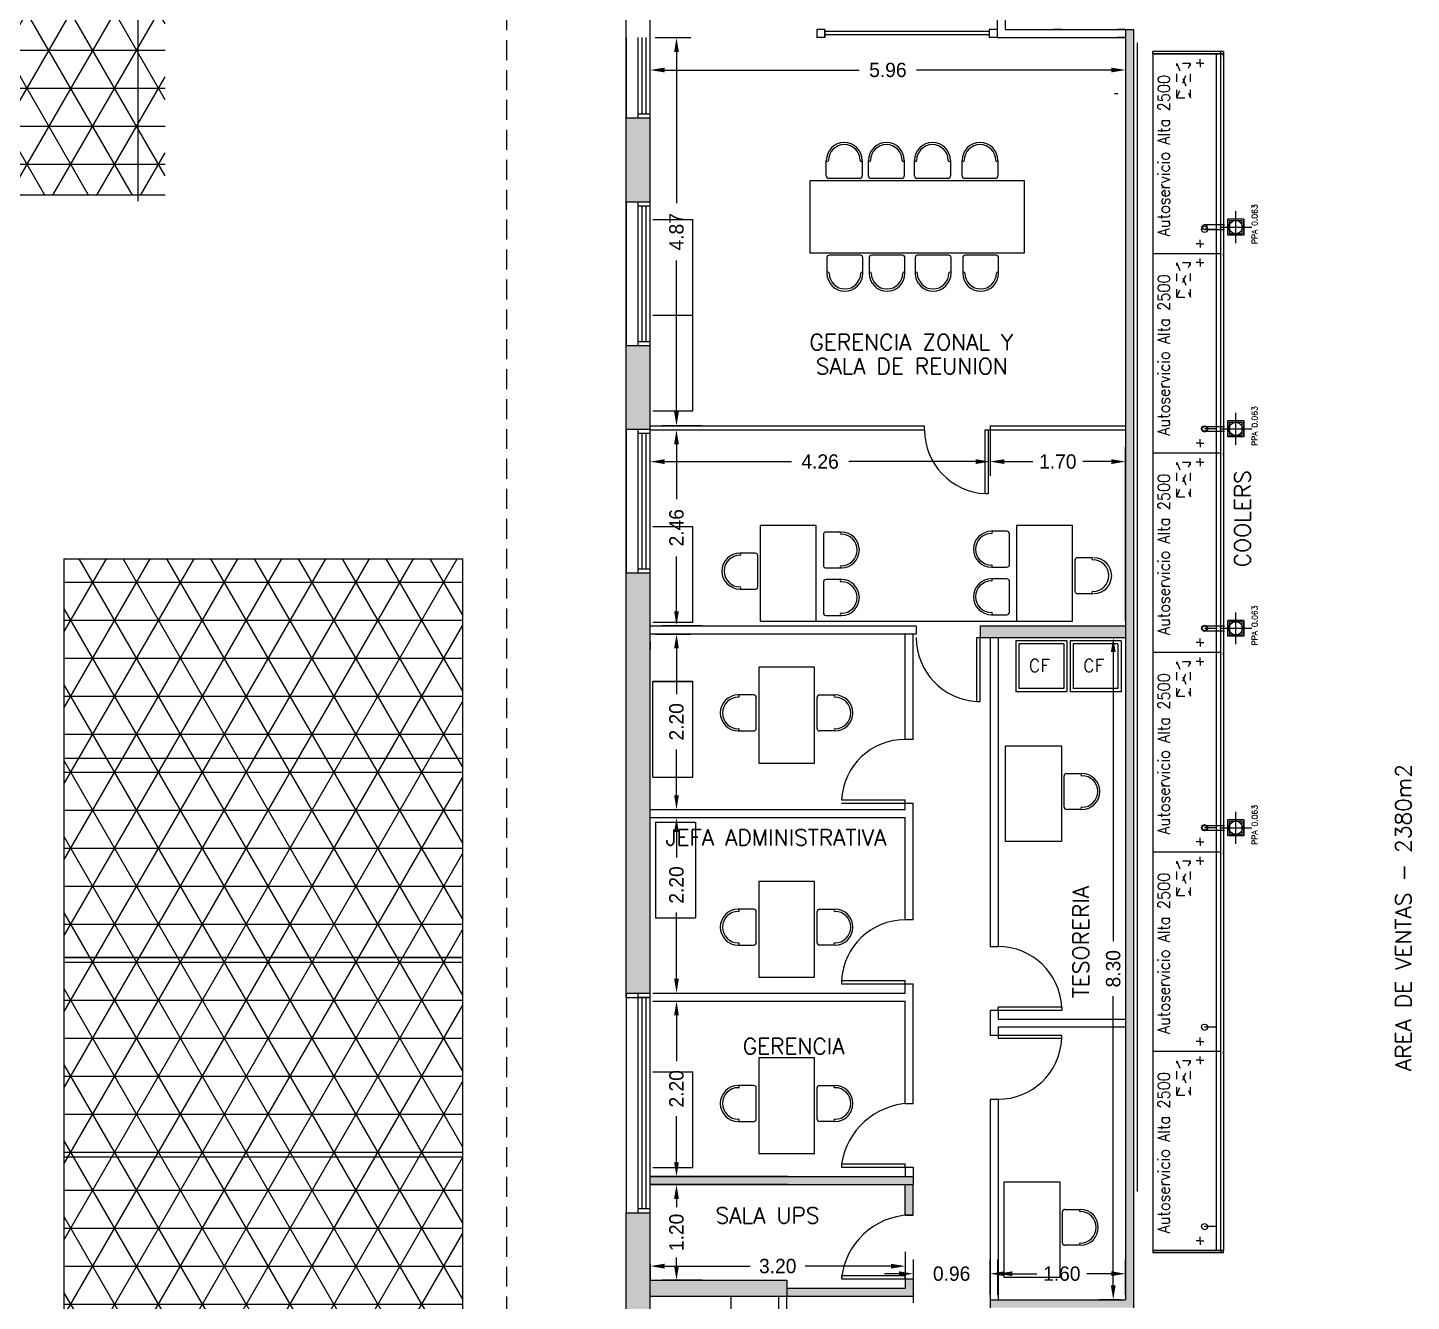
# Model space of a CAD drawing. Header units: metres. Extents: x 95 to 486, y 2972 to 3465.
# Drawn here: x 168.15 to 185.49, y 3008.61 to 3024.58 of the extents above; entities that cross this region are included whole.
import ezdxf
from ezdxf.enums import TextEntityAlignment as Align

# ---------------------------------------------------------------- set-up
doc = ezdxf.new("R2010")
doc.units = ezdxf.units.M
doc.linetypes.add('HIDDEN', pattern=[0.375, 0.25, -0.125])
doc.linetypes.add('TRATTEGGIATA2', pattern=[0.375, 0.25, -0.125])
for name, color, linetype in [('0_MUROS', 7, 'Continuous'), ('0_PUERTAS-VENTANAS', 3, 'Continuous'), ('A_MEDIASOMBRA', 5, 'Continuous'), ('C_COTAS', 5, 'Continuous'), ('E_EQUIPAMIENTO', 1, 'Continuous'), ('E_EXHIBIDORAS', 1, 'Continuous'), ('E_GONDOLAS', 1, 'Continuous'), ('I-EXHIBIDORAS', 10, 'HIDDEN'), ('I_DESAGUES', 224, 'Continuous'), ('T_TEXTOS', 3, 'Continuous')]:
    doc.layers.add(name, color=color, linetype=linetype)
doc.styles.add('ROMANS', font='romans.shx', dxfattribs={"width": 0.8, "height": 0.15})
doc.styles.add('TESTI15', font='romans.shx', dxfattribs={"width": 0.9, "height": 1.5})
doc.dimstyles.get("Standard").update_dxf_attribs({"dimtxt": 0.18, "dimasz": 0.18, "dimexe": 0.18, "dimexo": 0.0625, "dimgap": 0.09, "dimtad": 0, "dimzin": 0, "dimdsep": 46, "dimtxsty": 'Standard', "dimcen": 0.09, "dimadec": 0, "dimazin": 0, "dimtfac": 1, "dimtofl": 0, "dimtmove": 0, "dimatfit": 3, "dimfxl": 1, "dimtolj": 1, "dimtzin": 0, "dimarcsym": 0})
doc.dimstyles.new('STANDARD$0', dxfattribs={"dimtxt": 0.2, "dimasz": 0.18, "dimexe": 0.18, "dimexo": 0.0625, "dimgap": 0.09, "dimtad": 0, "dimzin": 0, "dimdsep": 46, "dimtxsty": 'ROMANS', "dimblk": 'OBLIQUE', "dimsah": 1, "dimcen": 0.09, "dimse1": 1, "dimse2": 1, "dimadec": 0, "dimazin": 0, "dimtfac": 1, "dimtofl": 0, "dimtmove": 0, "dimatfit": 3, "dimldrblk": 'OBLIQUE', "dimfxl": 1, "dimtolj": 1, "dimtzin": 0, "dimarcsym": 0})
pattern_1 = [(0, (-301.4973, 2481.84258), (0, 0.47625), []), (60, (-301.4973, 2481.84258), (-0.4124446, 0.238125), []), (120, (-301.4973, 2481.84258), (-0.4124446, -0.238125), [])]

# ---------------------------------------------------------------- blocks, each defined once
blk = doc.blocks.new('*D80')
at = {"layer": 'C_COTAS', "color": 0, "lineweight": -2, "transparency": 16777216}
for p, q in [((181.85, 3016.929), (181.577, 3016.929)), ((181.757, 3016.749), (181.757, 3013.124)), ((181.757, 3008.809), (181.757, 3012.434)), ((181.85, 3008.629), (181.577, 3008.629))]:
    blk.add_line(p, q, dxfattribs=at)
at = {"layer": 'C_COTAS', "color": 0, "transparency": 16777216}
for points in [[(181.727, 3016.749), (181.787, 3016.749), (181.757, 3016.929)], [(181.727, 3008.809), (181.787, 3008.809), (181.757, 3008.629)]]:
    blk.add_solid(points, dxfattribs=at)
at = {"layer": 'DEFPOINTS', "color": 0, "transparency": 16777216}
for p in [(181.912, 3016.929), (181.757, 3008.629), (181.912, 3008.629)]:
    blk.add_point(p, dxfattribs=at)
at = {"layer": 'C_COTAS', "color": 0, "transparency": 16777216, "insert": (181.757, 3012.779), "char_height": 0.18, "attachment_point": 5, "rotation": 90}
blk.add_mtext('\\A1;8.30', dxfattribs=at)
blk = doc.blocks.new('*D81')
at = {"layer": 'C_COTAS', "color": 0, "lineweight": -2, "transparency": 16777216}
for p, q in [((180.312, 3008.692), (180.312, 3009.136)), ((181.912, 3008.692), (181.912, 3009.136)), ((180.492, 3008.956), (180.797, 3008.956)), ((181.732, 3008.956), (181.427, 3008.956))]:
    blk.add_line(p, q, dxfattribs=at)
at = {"layer": 'C_COTAS', "color": 0, "transparency": 16777216}
for points in [[(180.492, 3008.986), (180.492, 3008.926), (180.312, 3008.956)], [(181.732, 3008.986), (181.732, 3008.926), (181.912, 3008.956)]]:
    blk.add_solid(points, dxfattribs=at)
at = {"layer": 'DEFPOINTS', "color": 0, "transparency": 16777216}
for p in [(181.912, 3008.956), (180.312, 3008.629), (181.912, 3008.629)]:
    blk.add_point(p, dxfattribs=at)
at = {"layer": 'C_COTAS', "color": 0, "transparency": 16777216, "insert": (181.112, 3008.956), "char_height": 0.18, "attachment_point": 5}
blk.add_mtext('\\A1;1.60', dxfattribs=at)
blk = doc.blocks.new('*D82')
at = {"layer": 'C_COTAS', "color": 0, "lineweight": -2, "transparency": 16777216}
for p, q in [((179.151, 3008.896), (179.151, 3009.231)), ((175.952, 3009.074), (175.952, 3008.871)), ((176.132, 3009.051), (177.206, 3009.051)), ((178.971, 3009.051), (177.896, 3009.051))]:
    blk.add_line(p, q, dxfattribs=at)
at = {"layer": 'C_COTAS', "color": 0, "transparency": 16777216}
for points in [[(176.132, 3009.081), (176.132, 3009.021), (175.952, 3009.051)], [(178.971, 3009.081), (178.971, 3009.021), (179.151, 3009.051)]]:
    blk.add_solid(points, dxfattribs=at)
at = {"layer": 'DEFPOINTS', "color": 0, "transparency": 16777216}
for p in [(175.952, 3009.136), (175.952, 3009.051), (179.151, 3008.833)]:
    blk.add_point(p, dxfattribs=at)
at = {"layer": 'C_COTAS', "color": 0, "transparency": 16777216, "insert": (177.551, 3009.051), "char_height": 0.18, "attachment_point": 5}
blk.add_mtext('\\A1;3.20', dxfattribs=at)
blk = doc.blocks.new('*D83')
at = {"layer": 'C_COTAS', "color": 0, "lineweight": -2, "transparency": 16777216}
for p, q in [((176.049, 3010.074), (176.462, 3010.074)), ((176.282, 3009.894), (176.282, 3009.789)), ((176.282, 3009.054), (176.282, 3009.159)), ((176.602, 3008.874), (176.102, 3008.874))]:
    blk.add_line(p, q, dxfattribs=at)
at = {"layer": 'C_COTAS', "color": 0, "transparency": 16777216}
for points in [[(176.252, 3009.894), (176.312, 3009.894), (176.282, 3010.074)], [(176.252, 3009.054), (176.312, 3009.054), (176.282, 3008.874)]]:
    blk.add_solid(points, dxfattribs=at)
at = {"layer": 'DEFPOINTS', "color": 0, "transparency": 16777216}
for p in [(175.986, 3010.074), (176.282, 3008.874), (176.665, 3008.874)]:
    blk.add_point(p, dxfattribs=at)
at = {"layer": 'C_COTAS', "color": 0, "transparency": 16777216, "insert": (176.282, 3009.474), "char_height": 0.18, "attachment_point": 5, "rotation": 90}
blk.add_mtext('\\A1;1.20', dxfattribs=at)
blk = doc.blocks.new('*D84')
at = {"layer": 'C_COTAS', "color": 0, "lineweight": -2, "transparency": 16777216}
for p, q in [((176.049, 3012.374), (176.462, 3012.374)), ((176.282, 3012.194), (176.282, 3011.619)), ((176.282, 3010.354), (176.282, 3010.929)), ((176.015, 3010.174), (176.462, 3010.174))]:
    blk.add_line(p, q, dxfattribs=at)
at = {"layer": 'C_COTAS', "color": 0, "transparency": 16777216}
for points in [[(176.252, 3012.194), (176.312, 3012.194), (176.282, 3012.374)], [(176.252, 3010.354), (176.312, 3010.354), (176.282, 3010.174)]]:
    blk.add_solid(points, dxfattribs=at)
at = {"layer": 'DEFPOINTS', "color": 0, "transparency": 16777216}
for p in [(175.986, 3012.374), (175.952, 3010.174), (176.282, 3010.174)]:
    blk.add_point(p, dxfattribs=at)
at = {"layer": 'C_COTAS', "color": 0, "transparency": 16777216, "insert": (176.282, 3011.274), "char_height": 0.18, "attachment_point": 5, "rotation": 90}
blk.add_mtext('\\A1;2.20', dxfattribs=at)
blk = doc.blocks.new('*D85')
at = {"layer": 'C_COTAS', "color": 0, "lineweight": -2, "transparency": 16777216}
for p, q in [((176.015, 3014.674), (176.462, 3014.674)), ((176.282, 3014.494), (176.282, 3014.174)), ((176.282, 3012.654), (176.282, 3013.484)), ((176.015, 3012.474), (176.462, 3012.474))]:
    blk.add_line(p, q, dxfattribs=at)
at = {"layer": 'C_COTAS', "color": 0, "transparency": 16777216}
for points in [[(176.252, 3014.494), (176.312, 3014.494), (176.282, 3014.674)], [(176.252, 3012.654), (176.312, 3012.654), (176.282, 3012.474)]]:
    blk.add_solid(points, dxfattribs=at)
at = {"layer": 'DEFPOINTS', "color": 0, "transparency": 16777216}
for p in [(175.952, 3014.674), (175.952, 3012.474), (176.282, 3012.474)]:
    blk.add_point(p, dxfattribs=at)
at = {"layer": 'C_COTAS', "color": 0, "transparency": 16777216, "insert": (176.282, 3013.829), "char_height": 0.18, "attachment_point": 5, "rotation": 90}
blk.add_mtext('\\A1;2.20', dxfattribs=at)
blk = doc.blocks.new('*D86')
at = {"layer": 'C_COTAS', "color": 0, "lineweight": -2, "transparency": 16777216}
for p, q in [((176.015, 3016.974), (176.462, 3016.974)), ((176.282, 3016.794), (176.282, 3016.219)), ((176.282, 3014.954), (176.282, 3015.529)), ((176.082, 3014.774), (176.462, 3014.774))]:
    blk.add_line(p, q, dxfattribs=at)
at = {"layer": 'C_COTAS', "color": 0, "transparency": 16777216}
for points in [[(176.252, 3016.794), (176.312, 3016.794), (176.282, 3016.974)], [(176.252, 3014.954), (176.312, 3014.954), (176.282, 3014.774)]]:
    blk.add_solid(points, dxfattribs=at)
at = {"layer": 'DEFPOINTS', "color": 0, "transparency": 16777216}
for p in [(175.952, 3016.974), (176.019, 3014.774), (176.282, 3014.774)]:
    blk.add_point(p, dxfattribs=at)
at = {"layer": 'C_COTAS', "color": 0, "transparency": 16777216, "insert": (176.282, 3015.874), "char_height": 0.18, "attachment_point": 5, "rotation": 90}
blk.add_mtext('\\A1;2.20', dxfattribs=at)
blk = doc.blocks.new('*D87')
at = {"layer": 'C_COTAS', "color": 0, "lineweight": -2, "transparency": 16777216}
for p, q in [((176.015, 3019.534), (176.462, 3019.534)), ((176.282, 3019.354), (176.282, 3018.667)), ((176.282, 3017.259), (176.282, 3017.947)), ((176.602, 3017.079), (176.102, 3017.079))]:
    blk.add_line(p, q, dxfattribs=at)
at = {"layer": 'C_COTAS', "color": 0, "transparency": 16777216}
for points in [[(176.252, 3019.354), (176.312, 3019.354), (176.282, 3019.534)], [(176.252, 3017.259), (176.312, 3017.259), (176.282, 3017.079)]]:
    blk.add_solid(points, dxfattribs=at)
at = {"layer": 'DEFPOINTS', "color": 0, "transparency": 16777216}
for p in [(175.952, 3019.534), (176.282, 3017.079), (176.665, 3017.079)]:
    blk.add_point(p, dxfattribs=at)
at = {"layer": 'C_COTAS', "color": 0, "transparency": 16777216, "insert": (176.282, 3018.307), "char_height": 0.18, "attachment_point": 5, "rotation": 90}
blk.add_mtext('\\A1;2.46', dxfattribs=at)
blk = doc.blocks.new('*D88')
at = {"layer": 'C_COTAS', "color": 0, "lineweight": -2, "transparency": 16777216}
for p, q in [((176.015, 3024.451), (176.462, 3024.451)), ((176.282, 3024.271), (176.282, 3022.377)), ((176.282, 3019.764), (176.282, 3021.657)), ((176.602, 3019.584), (176.102, 3019.584))]:
    blk.add_line(p, q, dxfattribs=at)
at = {"layer": 'C_COTAS', "color": 0, "transparency": 16777216}
for points in [[(176.252, 3024.271), (176.312, 3024.271), (176.282, 3024.451)], [(176.252, 3019.764), (176.312, 3019.764), (176.282, 3019.584)]]:
    blk.add_solid(points, dxfattribs=at)
at = {"layer": 'DEFPOINTS', "color": 0, "transparency": 16777216}
for p in [(175.952, 3024.451), (176.282, 3019.584), (176.665, 3019.584)]:
    blk.add_point(p, dxfattribs=at)
at = {"layer": 'C_COTAS', "color": 0, "transparency": 16777216, "insert": (176.282, 3022.017), "char_height": 0.18, "attachment_point": 5, "rotation": 90}
blk.add_mtext('\\A1;4.87', dxfattribs=at)
blk = doc.blocks.new('*D89')
at = {"layer": 'C_COTAS', "color": 0, "lineweight": -2, "transparency": 16777216}
for p, q in [((179.251, 3008.592), (179.251, 3009.136)), ((180.212, 3008.692), (180.212, 3009.136)), ((179.071, 3008.956), (178.891, 3008.956)), ((180.392, 3008.956), (180.572, 3008.956))]:
    blk.add_line(p, q, dxfattribs=at)
at = {"layer": 'C_COTAS', "color": 0, "transparency": 16777216}
for points in [[(179.071, 3008.986), (179.071, 3008.926), (179.251, 3008.956)], [(180.392, 3008.986), (180.392, 3008.926), (180.212, 3008.956)]]:
    blk.add_solid(points, dxfattribs=at)
at = {"layer": 'DEFPOINTS', "color": 0, "transparency": 16777216}
for p in [(180.212, 3008.956), (179.251, 3008.529), (180.212, 3008.629)]:
    blk.add_point(p, dxfattribs=at)
at = {"layer": 'C_COTAS', "color": 0, "transparency": 16777216, "insert": (179.731, 3008.956), "char_height": 0.18, "attachment_point": 5}
blk.add_mtext('\\A1;0.96', dxfattribs=at)
blk = doc.blocks.new('*D90')
at = {"layer": 'C_COTAS', "color": 0, "lineweight": -2, "transparency": 16777216}
for p, q in [((180.212, 3019.522), (180.212, 3018.956)), ((175.952, 3018.972), (175.952, 3019.316)), ((176.132, 3019.136), (177.722, 3019.136)), ((180.032, 3019.136), (178.442, 3019.136))]:
    blk.add_line(p, q, dxfattribs=at)
at = {"layer": 'C_COTAS', "color": 0, "transparency": 16777216}
for points in [[(176.132, 3019.166), (176.132, 3019.106), (175.952, 3019.136)], [(180.032, 3019.166), (180.032, 3019.106), (180.212, 3019.136)]]:
    blk.add_solid(points, dxfattribs=at)
at = {"layer": 'DEFPOINTS', "color": 0, "transparency": 16777216}
for p in [(180.212, 3019.584), (175.952, 3019.136), (175.952, 3018.909)]:
    blk.add_point(p, dxfattribs=at)
at = {"layer": 'C_COTAS', "color": 0, "transparency": 16777216, "insert": (178.082, 3019.136), "char_height": 0.18, "attachment_point": 5}
blk.add_mtext('\\A1;4.26', dxfattribs=at)
blk = doc.blocks.new('*D91')
at = {"layer": 'C_COTAS', "color": 0, "lineweight": -2, "transparency": 16777216}
for p, q in [((180.212, 3019.522), (180.212, 3018.956)), ((181.912, 3017.142), (181.912, 3019.316)), ((180.392, 3019.136), (180.747, 3019.136)), ((181.732, 3019.136), (181.377, 3019.136))]:
    blk.add_line(p, q, dxfattribs=at)
at = {"layer": 'C_COTAS', "color": 0, "transparency": 16777216}
for points in [[(180.392, 3019.166), (180.392, 3019.106), (180.212, 3019.136)], [(181.732, 3019.166), (181.732, 3019.106), (181.912, 3019.136)]]:
    blk.add_solid(points, dxfattribs=at)
at = {"layer": 'DEFPOINTS', "color": 0, "transparency": 16777216}
for p in [(180.212, 3019.584), (181.912, 3019.136), (181.912, 3017.079)]:
    blk.add_point(p, dxfattribs=at)
at = {"layer": 'C_COTAS', "color": 0, "transparency": 16777216, "insert": (181.062, 3019.136), "char_height": 0.18, "attachment_point": 5}
blk.add_mtext('\\A1;1.70', dxfattribs=at)
blk = doc.blocks.new('*D92')
at = {"layer": 'C_COTAS', "color": 0, "lineweight": -2, "transparency": 16777216}
for p, q in [((181.912, 3024.388), (181.912, 3023.865)), ((175.952, 3023.881), (175.952, 3024.225)), ((176.132, 3024.045), (178.572, 3024.045)), ((181.732, 3024.045), (179.292, 3024.045))]:
    blk.add_line(p, q, dxfattribs=at)
at = {"layer": 'C_COTAS', "color": 0, "transparency": 16777216}
for points in [[(176.132, 3024.075), (176.132, 3024.015), (175.952, 3024.045)], [(181.732, 3024.075), (181.732, 3024.015), (181.912, 3024.045)]]:
    blk.add_solid(points, dxfattribs=at)
at = {"layer": 'DEFPOINTS', "color": 0, "transparency": 16777216}
for p in [(181.912, 3024.451), (175.952, 3024.045), (175.952, 3023.818)]:
    blk.add_point(p, dxfattribs=at)
at = {"layer": 'C_COTAS', "color": 0, "transparency": 16777216, "insert": (178.932, 3024.045), "char_height": 0.18, "attachment_point": 5}
blk.add_mtext('\\A1;5.96', dxfattribs=at)
blk = doc.blocks.new('2500')
at = {"layer": 'E_EXHIBIDORAS'}
for p, q in [((411945, 428701), (409445, 428701)), ((409445, 428701), (409445, 427851)), ((411945, 428701), (411945, 427851)), ((409567, 428111), (409517, 428111)), ((409567, 428111), (409567, 428161)), ((409567, 428111), (409567, 428061)), ((409567, 428111), (409617, 428111)), ((409705, 428053), (409717, 428081)), ((409717, 428081), (409745, 428093)), ((409745, 428093), (409774, 428082)), ((409774, 428082), (409785, 428053)), ((411830, 428111), (411780, 428111)), ((411830, 428111), (411830, 428161)), ((411830, 428111), (411830, 428061)), ((411830, 428111), (411880, 428111)), ((409717, 428026), (409705, 428053)), ((409745, 428013), (409717, 428026)), ((409745, 427903), (409745, 428053)), ((409774, 428025), (409745, 428013)), ((409785, 428053), (409774, 428025)), ((409445, 427851), (411945, 427851)), ((411915, 427816), (411945, 427816))]:
    blk.add_line(p, q, dxfattribs=at)
at = {"layer": 'E_EXHIBIDORAS', "linetype": 'TRATTEGGIATA2'}
for p, q in [((411395, 428401), (411825, 428401)), ((411395, 428401), (411825, 428231)), ((411825, 428401), (411395, 428231)), ((411395, 428401), (411395, 428231)), ((411825, 428231), (411825, 428401)), ((411395, 428231), (411825, 428231))]:
    blk.add_line(p, q, dxfattribs=at)
at = {"layer": 'E_EXHIBIDORAS', "color": 3}
for p, q in [((409445, 427903), (411945, 427903)), ((411945, 427816), (409445, 427816))]:
    blk.add_line(p, q, dxfattribs=at)
at = {"layer": 'E_EXHIBIDORAS', "color": 5, "style": 'TESTI15', "width": 0.9}
blk.add_text('Autoservicio Alta 2500', height=148, dxfattribs=at).set_placement((410672, 428568), align=Align.MIDDLE)
blk = doc.blocks.new('ppa 0.063')
at = {"layer": 'I_DESAGUES'}
for p, q in [((344.607, -182.227), (344.607, -182.627)), ((344.407, -182.427), (344.807, -182.427)), ((344.507, -182.527), (344.507, -182.327)), ((344.507, -182.527), (344.507, -182.327)), ((344.507, -182.527), (344.507, -182.327)), ((344.507, -182.527), (344.507, -182.327)), ((344.507, -182.327), (344.707, -182.327)), ((344.707, -182.327), (344.507, -182.327)), ((344.687, -182.347), (344.527, -182.347)), ((344.527, -182.347), (344.527, -182.507)), ((344.687, -182.507), (344.687, -182.347)), ((344.707, -182.527), (344.707, -182.327)), ((344.707, -182.527), (344.507, -182.527)), ((344.507, -182.527), (344.707, -182.527)), ((344.527, -182.507), (344.687, -182.507))]:
    blk.add_line(p, q, dxfattribs=at)
blk.add_circle((344.607, -182.427), 0.0833, dxfattribs=at)
at = {"layer": 'I_DESAGUES', "style": 'ROMANS'}
blk.add_text('PPA 0.063', height=0.07, dxfattribs=at).set_placement((344.643, -182.664), align=Align.MIDDLE_CENTER)
blk = doc.blocks.new('lateral izquierdo')
at = {"layer": 'E_EXHIBIDORAS', "color": 3, "linetype": 'ByBlock'}
for p, q in [((407702, 429665), (407702, 430550)), ((407702, 429665), (407732, 429665)), ((407732, 429700), (407717, 429700))]:
    blk.add_line(p, q, dxfattribs=at)
at = {"layer": 'E_EXHIBIDORAS'}
for p, q in [((407732, 430550), (407702, 430550)), ((407732, 429700), (407732, 429665))]:
    blk.add_line(p, q, dxfattribs=at)
at = {"layer": 'E_EXHIBIDORAS', "color": 1, "linetype": 'ByBlock'}
blk.add_line((407732, 429665), (407732, 430550), dxfattribs=at)
at = {"layer": 'E_EXHIBIDORAS', "color": 3, "linetype": 'ByBlock'}
blk.add_arc((407720, 429718), 17.5, 187.7705, 262.2295, dxfattribs=at)

msp = doc.modelspace()

# ---------------------------------------------------------------- hatches: boundary and pattern name
at = {"layer": '0_MUROS'}
h = msp.add_hatch(color=256, dxfattribs=at)
h.dxf.hatch_style = 1
h.paths.add_polyline_path([(182.0124, 3024.5506), (181.9124, 3024.5506), (181.9124, 3008.6293), (180.2124, 3008.6293), (180.2124, 3008.5293), (182.0124, 3008.5293)])
h = msp.add_hatch(color=256, dxfattribs=at)
h.paths.add_polyline_path([(175.9524, 3023.4393), (175.6524, 3023.4393), (175.6524, 3022.3893), (175.9524, 3022.3893)])
h.paths.add_polyline_path([(175.6524, 3019.5393), (175.9524, 3019.5393), (175.9524, 3020.5893), (175.6524, 3020.5893)])
h.paths.add_polyline_path([(175.6524, 3012.4693), (175.9524, 3012.4693), (175.9524, 3017.7393), (175.6524, 3017.7393), (175.6524, 3017.6193)])
h = msp.add_hatch(color=256, dxfattribs=at)
h.dxf.hatch_style = 1
h.paths.add_polyline_path([(181.9124, 3016.9293), (181.9124, 3017.0793), (180.0885, 3017.0793), (180.0885, 3016.9293)])
h = msp.add_hatch(color=256, dxfattribs=at)
h.dxf.hatch_style = 1
h.paths.add_polyline_path([(179.2505, 3010.1743), (175.9524, 3010.1743), (175.9524, 3010.0743), (179.2505, 3010.0743)])
h = msp.add_hatch(color=256, dxfattribs=at)
h.dxf.hatch_style = 1
h.paths.add_polyline_path([(179.2505, 3009.6884), (179.2505, 3010.0743), (179.1505, 3010.0743), (179.1505, 3009.6884)])
for points in [[(175.6524, 3005.9993), (175.9524, 3005.9993), (175.9524, 3009.7193), (175.6524, 3009.7193)], [(177.6664, 3008.8743), (175.9524, 3008.8743), (175.9524, 3008.6743), (177.6664, 3008.6743)]]:
    msp.add_hatch(color=256, dxfattribs=at).paths.add_polyline_path(points)
h = msp.add_hatch(color=256, dxfattribs=at)
h.dxf.hatch_style = 1
h.paths.add_polyline_path([(179.1505, 3008.7743), (177.6664, 3008.7743), (177.6664, 3008.6743), (179.2505, 3008.6743), (179.2505, 3008.8917), (179.1505, 3008.8917)])
at = {"layer": 'A_MEDIASOMBRA'}
h = msp.add_hatch(dxfattribs=at)
h.set_pattern_fill('NET3', color=256, scale=0.15, style=0)
h.set_pattern_definition(pattern_1)
edge = h.paths.add_edge_path()
edge.add_line((142.8824, 3022.4793), (169.8724, 3022.4793))
edge.add_line((142.8824, 3022.3993), (142.8824, 3026.3993))
edge.add_line((169.8724, 3026.3993), (142.8824, 3026.3993))
edge.add_line((169.8724, 3022.4793), (169.8724, 3026.3993))
h = msp.add_hatch(dxfattribs=at)
h.set_pattern_fill('NET3', color=256, scale=0.15, style=0)
h.set_pattern_definition(pattern_1)
h.paths.add_polyline_path([(168.6024, 3017.9193), (173.6024, 3017.9193), (173.6024, 2990.4193), (168.6024, 2990.4193)])

# ---------------------------------------------------------------- linework, layer by layer
at = {"layer": '0_MUROS', "color": 1}
for p, q in [((169.5324, 3022.3993), (169.5324, 3027.4193)), ((168.6024, 3017.9193), (173.6024, 3017.9193)), ((173.6024, 2997.9193), (173.6024, 3017.9193)), ((168.6024, 3015.4193), (173.6024, 3015.4193)), ((173.6024, 3012.9193), (168.6024, 3012.9193)), ((168.6024, 3012.9193), (173.6024, 3012.9193)), ((168.6024, 3010.4193), (173.6024, 3010.4193))]:
    msp.add_line(p, q, dxfattribs=at)
at = {"layer": '0_MUROS', "color": 2, "linetype": 'HIDDEN'}
msp.add_line((174.1524, 3025.9193), (174.1524, 2987.5893), dxfattribs=at)
at = {"layer": '0_MUROS'}
for p, q in [((175.9524, 3024.4506), (175.9524, 3025.7006)), ((175.6524, 3024.4506), (175.6524, 3025.5506)), ((175.6524, 3012.4193), (175.6524, 3024.4506)), ((175.9524, 3012.4193), (175.9524, 3024.4506)), ((181.9124, 3024.5506), (181.8124, 3024.5506)), ((181.9124, 3024.4506), (181.8124, 3024.4506)), ((181.9124, 3024.5506), (181.9124, 3008.6293)), ((181.9124, 3024.5506), (182.0124, 3024.5506)), ((182.0124, 3024.5506), (182.0124, 3008.5293)), ((175.9524, 3023.4393), (175.6524, 3023.4393)), ((175.9524, 3022.3893), (175.6524, 3022.3893)), ((175.9524, 3020.5893), (175.6524, 3020.5893)), ((175.9524, 3019.5393), (175.6524, 3019.5393)), ((175.9524, 3017.7393), (175.6524, 3017.7393)), ((179.2885, 3017.0743), (175.9524, 3017.0743)), ((179.2885, 3017.0743), (179.2885, 3016.9743)), ((180.0885, 3017.0793), (181.9124, 3017.0793)), ((180.0885, 3017.0793), (180.0885, 3016.9293)), ((180.1024, 3017.0793), (180.4024, 3017.0793)), ((179.2885, 3016.9743), (175.9524, 3016.9743)), ((180.0885, 3016.9293), (181.9124, 3016.9293)), ((175.9524, 3012.4693), (175.6524, 3012.4693)), ((175.6524, 3012.4193), (175.9524, 3012.4193)), ((175.9524, 3010.1743), (179.2505, 3010.1743)), ((177.6723, 3010.1743), (175.9524, 3010.1743)), ((175.9524, 3010.0743), (179.2505, 3010.0743)), ((177.6723, 3010.0743), (175.9524, 3010.0743)), ((179.1505, 3009.6884), (179.1505, 3010.0743)), ((179.2505, 3009.6884), (179.2505, 3010.0743)), ((175.6524, 3009.7193), (175.9524, 3009.7193)), ((175.6524, 3005.9993), (175.6524, 3009.7193)), ((175.9524, 3005.9993), (175.9524, 3009.7193)), ((179.2505, 3009.6884), (179.1505, 3009.6884)), ((179.1505, 3009.6884), (179.2505, 3009.6884)), ((175.9524, 3008.8743), (177.6664, 3008.8743)), ((177.6664, 3008.8743), (177.6664, 3008.6743)), ((179.1505, 3008.8917), (179.1505, 3008.7743)), ((179.1505, 3008.8917), (179.2505, 3008.8917)), ((179.2505, 3008.8917), (179.2505, 3008.6743)), ((175.9524, 3008.6743), (177.6664, 3008.6743)), ((177.6664, 3008.7743), (179.1505, 3008.7743)), ((177.6664, 3008.6743), (179.2505, 3008.6743)), ((180.2124, 3008.6293), (181.9124, 3008.6293)), ((180.2124, 3008.6293), (180.2124, 3008.5293))]:
    msp.add_line(p, q, dxfattribs=at)
at = {"layer": '0_PUERTAS-VENTANAS', "ltscale": 0.25}
for p, q in [((180.3024, 3027.2993), (180.3024, 3024.4506)), ((180.4024, 3027.3193), (180.4024, 3024.5506)), ((180.4024, 3024.5506), (182.0124, 3024.5506)), ((180.2124, 3019.5843), (180.2124, 3019.5343)), ((180.2124, 3019.5843), (180.2124, 3019.5343)), ((180.2624, 3019.5843), (181.9124, 3019.5843)), ((180.2124, 3019.5343), (181.9124, 3019.5343)), ((178.0328, 3017.1351), (180.5459, 3017.1351))]:
    msp.add_line(p, q, dxfattribs=at)
at = {"layer": '0_PUERTAS-VENTANAS'}
for p, q in [((175.6524, 3024.4506), (175.6524, 3023.4393)), ((175.8024, 3023.4393), (175.8024, 3024.4506)), ((175.8524, 3023.4893), (175.8524, 3024.4506)), ((175.9024, 3023.4893), (175.9024, 3024.4506)), ((175.9524, 3023.4393), (175.9524, 3024.4506)), ((178.0398, 3024.5506), (178.0398, 3024.4506)), ((178.1398, 3024.5506), (178.0398, 3024.5506)), ((178.1398, 3024.4506), (178.0398, 3024.4506)), ((178.1398, 3024.4506), (178.1398, 3024.5506)), ((178.1398, 3024.5506), (178.1398, 3024.4506)), ((180.2024, 3024.5258), (178.1398, 3024.5258)), ((180.2024, 3024.4858), (178.1398, 3024.4858)), ((180.2024, 3024.5506), (180.2024, 3024.4506)), ((180.3024, 3024.5506), (180.2024, 3024.5506)), ((180.3024, 3024.4506), (180.2024, 3024.4506)), ((180.3024, 3024.4506), (180.2024, 3024.4506)), ((180.3024, 3024.5506), (180.3024, 3024.4506)), ((180.3024, 3024.4506), (181.9124, 3024.4506)), ((181.1124, 3024.5506), (181.0124, 3024.5506)), ((181.8124, 3024.5506), (181.9124, 3024.5506)), ((181.7724, 3023.7506), (181.8124, 3023.7506)), ((175.9524, 3023.4893), (175.8024, 3023.4893)), ((175.6524, 3022.3893), (175.6524, 3020.5893)), ((175.8024, 3020.5893), (175.8024, 3022.3893)), ((175.9524, 3020.5893), (175.9524, 3022.3893)), ((175.9524, 3022.3393), (175.8024, 3022.3393)), ((175.8524, 3020.6393), (175.8524, 3022.3393)), ((175.9024, 3020.6393), (175.9024, 3022.3393)), ((175.9524, 3020.6393), (175.8024, 3020.6393)), ((175.9524, 3019.5843), (179.3923, 3019.5843)), ((179.3923, 3019.5333), (179.3923, 3019.5843)), ((180.2124, 3019.5843), (180.2624, 3019.5843)), ((180.2124, 3019.5843), (180.2624, 3019.5843)), ((175.6524, 3019.5393), (175.6524, 3017.7393)), ((175.8024, 3017.7393), (175.8024, 3019.5393)), ((175.9524, 3019.4893), (175.8024, 3019.4893)), ((175.8524, 3017.7893), (175.8524, 3019.4893)), ((175.9024, 3017.7893), (175.9024, 3019.4893)), ((175.9524, 3017.7393), (175.9524, 3019.5393)), ((175.9524, 3019.5343), (179.3923, 3019.5343)), ((180.1523, 3018.7343), (180.1523, 3019.5343)), ((180.1523, 3019.5343), (180.1923, 3019.5343)), ((180.1523, 3019.5343), (180.2124, 3019.5343)), ((180.1923, 3018.7343), (180.1923, 3019.5343)), ((180.1523, 3018.7343), (180.1923, 3018.7343)), ((175.9524, 3017.7893), (175.8024, 3017.7893)), ((175.9524, 3016.8793), (175.9524, 3016.7793)), ((179.1505, 3015.6543), (179.1505, 3016.9743)), ((179.2505, 3015.6543), (179.2505, 3016.9743)), ((180.0485, 3016.9303), (180.0885, 3016.9303)), ((180.0485, 3016.1303), (180.0485, 3016.9303)), ((180.0885, 3016.1303), (180.0885, 3016.9303)), ((180.2124, 3016.9293), (180.2124, 3013.057)), ((180.3124, 3016.9293), (180.3124, 3013.057)), ((180.0485, 3016.1303), (180.0885, 3016.1303)), ((179.2505, 3015.6543), (179.1505, 3015.6543)), ((175.9524, 3014.7743), (179.1505, 3014.7743)), ((178.3505, 3014.8943), (179.1505, 3014.8943)), ((178.3505, 3014.8543), (179.1505, 3014.8543)), ((179.1505, 3014.8543), (179.1505, 3014.8943)), ((179.1505, 3014.7743), (179.1505, 3014.8543)), ((179.1505, 3014.8543), (179.2505, 3014.8543)), ((179.2505, 3013.3917), (179.2505, 3014.8543)), ((175.9524, 3014.6743), (179.1505, 3014.6743)), ((179.1505, 3013.3917), (179.1505, 3014.6743)), ((179.2505, 3013.3917), (179.1505, 3013.3917)), ((180.2124, 3013.057), (180.3124, 3013.057)), ((175.9863, 3012.4743), (179.1505, 3012.4743)), ((178.3505, 3012.6317), (179.1505, 3012.6317)), ((178.3505, 3012.5917), (179.1505, 3012.5917)), ((178.3506, 3012.6335), (178.3506, 3012.5935)), ((179.1505, 3012.5917), (179.1505, 3012.6317)), ((179.1505, 3012.4743), (179.1505, 3012.5917)), ((179.1505, 3012.5917), (179.2505, 3012.5917)), ((179.2505, 3011.0917), (179.2505, 3012.5917)), ((175.6524, 3012.4693), (175.6524, 3009.7193)), ((175.8024, 3009.7193), (175.8024, 3012.4693)), ((175.9524, 3012.4193), (175.8024, 3012.4193)), ((175.8524, 3009.7693), (175.8524, 3012.4193)), ((175.9024, 3009.7693), (175.9024, 3012.4193)), ((175.9524, 3009.7193), (175.9524, 3012.4693)), ((175.9863, 3012.3743), (179.1505, 3012.3743)), ((179.1505, 3011.0917), (179.1505, 3012.3743)), ((180.2124, 3012.257), (180.2124, 3011.9433)), ((180.3124, 3012.257), (180.2124, 3012.257)), ((181.1124, 3012.297), (180.3124, 3012.297)), ((180.3124, 3012.257), (180.3124, 3012.297)), ((180.3124, 3012.257), (180.3124, 3012.1489)), ((181.1124, 3012.257), (180.3124, 3012.257)), ((180.3124, 3012.1489), (181.9124, 3012.1489)), ((181.1124, 3012.297), (181.1124, 3012.257)), ((180.3124, 3012.0489), (180.3124, 3011.9433)), ((180.3124, 3012.0489), (181.9124, 3012.0489)), ((180.3124, 3011.9433), (180.2124, 3011.9433)), ((180.3124, 3011.9433), (180.3124, 3011.9033)), ((181.1124, 3011.9433), (180.3124, 3011.9433)), ((181.1124, 3011.9033), (180.3124, 3011.9033)), ((181.1124, 3011.9033), (181.1124, 3011.9433)), ((179.1505, 3011.0917), (179.2505, 3011.0917)), ((180.2124, 3011.1433), (180.2124, 3008.6293)), ((180.2124, 3011.1433), (180.3124, 3011.1433)), ((180.3124, 3011.1433), (180.3124, 3008.6293)), ((178.3505, 3010.3317), (178.3505, 3010.2917)), ((178.3505, 3010.3317), (179.1505, 3010.3317)), ((178.3505, 3010.2917), (179.1505, 3010.2917)), ((179.1505, 3010.2917), (179.1505, 3010.3317)), ((179.1505, 3010.2917), (179.1505, 3010.1743)), ((179.1505, 3010.2917), (179.2505, 3010.2917)), ((179.2505, 3010.2917), (179.2505, 3010.0743)), ((175.9524, 3009.7693), (175.8024, 3009.7693)), ((178.3505, 3008.9317), (178.3505, 3008.8917)), ((178.3505, 3008.9317), (179.1505, 3008.9317)), ((178.3505, 3008.8917), (179.1505, 3008.8917)), ((179.1505, 3008.8917), (179.1505, 3008.9317)), ((177.5664, 3006.0993), (177.5664, 3008.6743)), ((177.6664, 3005.9993), (177.6664, 3008.6743))]:
    msp.add_line(p, q, dxfattribs=at)
at = {"layer": '0_PUERTAS-VENTANAS', "color": 5}
for centre, radius, start, end in [((180.1923, 3019.5333), 0.8, 179.92834, 267.13406), ((180.0885, 3016.9293), 0.8, 179.92834, 267.13406), ((179.1495, 3014.8543), 0.8, 89.92834, 177.13406), ((179.1495, 3012.5917), 0.8, 89.92834, 177.13406), ((180.3134, 3012.257), 0.8, 2.86594, 90.07166), ((180.3134, 3011.9433), 0.8, 269.92834, 357.13406), ((179.2385, 3010.1939), 0.8986, 92.4224, 171.17852), ((179.2343, 3008.8043), 0.8881, 92.18116, 174.34743)]:
    msp.add_arc(centre, radius, start, end, dxfattribs=at)
at = {"layer": 'A_MEDIASOMBRA'}
for p, q in [((142.8824, 3022.4793), (169.8724, 3022.4793)), ((168.6024, 3017.9193), (168.6024, 2990.4193))]:
    msp.add_line(p, q, dxfattribs=at)
at = {"layer": 'E_EQUIPAMIENTO'}
for p, q in [((178.16, 3022.7163), (178.16, 3022.9113)), ((178.61, 3022.9113), (178.61, 3022.7163)), ((178.6881, 3022.7163), (178.6881, 3022.9113)), ((179.1381, 3022.9113), (179.1381, 3022.7163)), ((179.2657, 3022.7163), (179.2657, 3022.9113)), ((179.7157, 3022.9113), (179.7157, 3022.7163)), ((179.8616, 3022.7163), (179.8616, 3022.9113)), ((180.3116, 3022.9113), (180.3116, 3022.7163)), ((177.9555, 3022.6548), (177.9555, 3021.7548)), ((180.646, 3022.6548), (177.9555, 3022.6548)), ((178.58, 3022.6863), (178.19, 3022.6863)), ((179.1081, 3022.6863), (178.7181, 3022.6863)), ((179.6857, 3022.6863), (179.2957, 3022.6863)), ((180.2816, 3022.6863), (179.8916, 3022.6863)), ((180.646, 3021.7548), (180.646, 3022.6548)), ((175.9863, 3022.1717), (176.4863, 3022.1717)), ((176.4863, 3019.7732), (176.4863, 3022.1732)), ((177.9555, 3021.7548), (180.646, 3021.7548)), ((178.1681, 3021.6933), (178.1681, 3021.4983)), ((178.5881, 3021.7233), (178.1981, 3021.7233)), ((178.6181, 3021.4983), (178.6181, 3021.6933)), ((178.6962, 3021.6933), (178.6962, 3021.4983)), ((179.1162, 3021.7233), (178.7262, 3021.7233)), ((179.1462, 3021.4983), (179.1462, 3021.6933)), ((179.2739, 3021.6933), (179.2739, 3021.4983)), ((179.6939, 3021.7233), (179.3039, 3021.7233)), ((179.7239, 3021.4983), (179.7239, 3021.6933)), ((179.8698, 3021.6933), (179.8698, 3021.4983)), ((180.2898, 3021.7233), (179.8998, 3021.7233)), ((180.3198, 3021.4983), (180.3198, 3021.6933)), ((175.9863, 3020.9732), (176.4863, 3020.9732)), ((175.9863, 3019.7732), (176.4863, 3019.7732)), ((175.9863, 3018.3217), (176.4863, 3018.3217)), ((176.4863, 3017.1217), (176.4863, 3018.3217)), ((177.3328, 3018.3351), (177.3328, 3017.1351)), ((178.0328, 3018.3351), (177.3328, 3018.3351)), ((178.0328, 3017.1351), (178.0328, 3018.3351)), ((178.1241, 3018.2235), (178.1241, 3017.8335)), ((178.3491, 3018.2535), (178.1541, 3018.2535)), ((180.4246, 3018.2627), (180.2296, 3018.2627)), ((180.4546, 3017.8427), (180.4546, 3018.2327)), ((180.5459, 3018.3351), (180.5459, 3017.1351)), ((181.2459, 3018.3351), (180.5459, 3018.3351)), ((181.2459, 3017.1351), (181.2459, 3018.3351)), ((177.2713, 3017.9884), (177.0763, 3017.9884)), ((177.3013, 3017.5684), (177.3013, 3017.9584)), ((181.2774, 3017.9018), (181.2774, 3017.5118)), ((181.5024, 3017.9318), (181.3074, 3017.9318)), ((178.1541, 3017.8035), (178.3491, 3017.8035)), ((180.2296, 3017.8127), (180.4246, 3017.8127)), ((177.0763, 3017.5384), (177.2713, 3017.5384)), ((178.1241, 3017.6276), (178.1241, 3017.2376)), ((178.3491, 3017.6576), (178.1541, 3017.6576)), ((180.4246, 3017.6668), (180.2296, 3017.6668)), ((180.4546, 3017.2468), (180.4546, 3017.6368)), ((181.3074, 3017.4818), (181.5024, 3017.4818)), ((178.1541, 3017.2076), (178.3491, 3017.2076)), ((180.2296, 3017.2168), (180.4246, 3017.2168)), ((175.9863, 3017.1217), (176.4863, 3017.1217)), ((177.3328, 3017.1351), (178.0328, 3017.1351)), ((180.5459, 3017.1351), (181.2459, 3017.1351)), ((181.1755, 3016.891), (180.5355, 3016.891)), ((180.5355, 3016.891), (180.5355, 3016.251)), ((181.1355, 3016.851), (180.5755, 3016.851)), ((180.5755, 3016.851), (180.5755, 3016.291)), ((181.1355, 3016.851), (181.1355, 3016.291)), ((181.1755, 3016.891), (181.1755, 3016.251)), ((181.8563, 3016.891), (181.2163, 3016.891)), ((181.2163, 3016.891), (181.2163, 3016.251)), ((181.8163, 3016.851), (181.2563, 3016.851)), ((181.2563, 3016.851), (181.2563, 3016.291)), ((181.8163, 3016.851), (181.8163, 3016.291)), ((181.8563, 3016.891), (181.8563, 3016.251)), ((178.0126, 3016.5577), (177.3126, 3016.5577)), ((177.3126, 3016.5577), (177.3126, 3015.3577)), ((178.0126, 3015.3577), (178.0126, 3016.5577)), ((175.9863, 3016.3824), (176.4863, 3016.3824)), ((175.9863, 3015.1809), (175.9863, 3016.3809)), ((175.9863, 3016.3809), (176.4863, 3016.3809)), ((176.4863, 3015.1824), (176.4863, 3016.3824)), ((176.4863, 3015.1809), (176.4863, 3016.3809)), ((181.1355, 3016.291), (180.5755, 3016.291)), ((181.8163, 3016.291), (181.2563, 3016.291)), ((177.2511, 3016.211), (177.0561, 3016.211)), ((177.2811, 3015.791), (177.2811, 3016.181)), ((178.0441, 3015.791), (178.0441, 3016.181)), ((178.0741, 3016.211), (178.2691, 3016.211)), ((181.1755, 3016.251), (180.5355, 3016.251)), ((181.8563, 3016.251), (181.2163, 3016.251)), ((177.0561, 3015.761), (177.2511, 3015.761)), ((178.2691, 3015.761), (178.0741, 3015.761)), ((180.4083, 3014.3727), (180.4083, 3015.5727)), ((180.4083, 3015.5727), (181.1083, 3015.5727)), ((180.4083, 3014.3727), (180.4083, 3015.5727)), ((181.1083, 3015.5727), (181.1083, 3014.3727)), ((177.3126, 3015.3577), (178.0126, 3015.3577)), ((175.9863, 3015.1824), (176.4863, 3015.1824)), ((175.9863, 3015.1809), (176.4863, 3015.1809)), ((181.1398, 3014.806), (181.1398, 3015.196)), ((181.1698, 3015.226), (181.3648, 3015.226)), ((181.3648, 3014.776), (181.1698, 3014.776)), ((176.0192, 3014.6174), (176.0192, 3013.4174)), ((176.0192, 3014.6174), (176.5192, 3014.6174)), ((176.5192, 3014.6174), (176.5192, 3013.4174)), ((181.1083, 3014.3727), (180.4083, 3014.3727)), ((178.0126, 3013.872), (177.3126, 3013.872)), ((177.3126, 3013.872), (177.3126, 3012.672)), ((178.0126, 3012.672), (178.0126, 3013.872)), ((177.2511, 3013.5253), (177.0561, 3013.5253)), ((178.0741, 3013.5253), (178.2691, 3013.5253)), ((176.0192, 3013.4174), (176.5192, 3013.4174)), ((177.2811, 3013.1053), (177.2811, 3013.4953)), ((178.0441, 3013.1053), (178.0441, 3013.4953)), ((177.0561, 3013.0753), (177.2511, 3013.0753)), ((178.2691, 3013.0753), (178.0741, 3013.0753)), ((177.3126, 3012.672), (178.0126, 3012.672)), ((178.0126, 3011.6619), (177.3126, 3011.6619)), ((177.3126, 3011.6619), (177.3126, 3010.4619)), ((178.0126, 3010.4619), (178.0126, 3011.6619)), ((175.9863, 3011.4851), (176.4863, 3011.4851)), ((176.4863, 3010.2865), (176.4863, 3011.4865)), ((177.2511, 3011.3152), (177.0561, 3011.3152)), ((177.2811, 3010.8952), (177.2811, 3011.2852)), ((178.0441, 3010.8952), (178.0441, 3011.2852)), ((178.0741, 3011.3152), (178.2691, 3011.3152)), ((177.0561, 3010.8652), (177.2511, 3010.8652)), ((178.2691, 3010.8652), (178.0741, 3010.8652)), ((177.3126, 3010.4619), (178.0126, 3010.4619)), ((175.9863, 3010.2865), (176.4863, 3010.2865)), ((180.3882, 3008.9093), (180.3882, 3010.1093)), ((180.3882, 3010.1093), (181.0882, 3010.1093)), ((180.3882, 3008.9093), (180.3882, 3010.1093)), ((181.0882, 3010.1093), (181.0882, 3008.9093)), ((181.1197, 3009.3426), (181.1197, 3009.7326)), ((181.1497, 3009.7626), (181.3447, 3009.7626)), ((181.3447, 3009.3126), (181.1497, 3009.3126)), ((181.0882, 3008.9093), (180.3882, 3008.9093)), ((176.9664, 3006.0993), (176.9664, 3008.6743))]:
    msp.add_line(p, q, dxfattribs=at)
for centre, radius, start, end in [((178.385, 3022.9113), 0.225, 0, 180), ((178.385, 3022.9113), 0.198, 0, 180), ((178.9131, 3022.9113), 0.225, 0, 180), ((178.9131, 3022.9113), 0.198, 0, 180), ((179.4907, 3022.9113), 0.225, 0, 180), ((179.4907, 3022.9113), 0.198, 0, 180), ((180.0866, 3022.9113), 0.225, 0, 180), ((180.0866, 3022.9113), 0.198, 0, 180), ((178.1735, 3022.9113), 0.0135, 180, 360), ((178.5965, 3022.9113), 0.0135, 180, 0), ((178.7016, 3022.9113), 0.0135, 180, 360), ((179.1246, 3022.9113), 0.0135, 180, 0), ((179.2792, 3022.9113), 0.0135, 180, 360), ((179.7022, 3022.9113), 0.0135, 180, 0), ((179.8751, 3022.9113), 0.0135, 180, 360), ((180.2981, 3022.9113), 0.0135, 180, 0), ((178.19, 3022.7163), 0.03, 180, 270), ((178.58, 3022.7163), 0.03, 270, 0), ((178.7181, 3022.7163), 0.03, 180, 270), ((179.1081, 3022.7163), 0.03, 270, 0), ((179.2957, 3022.7163), 0.03, 180, 270), ((179.6857, 3022.7163), 0.03, 270, 0), ((179.8916, 3022.7163), 0.03, 180, 270), ((180.2816, 3022.7163), 0.03, 270, 0), ((178.1981, 3021.6933), 0.03, 90, 180), ((178.5881, 3021.6933), 0.03, 0, 90), ((178.7262, 3021.6933), 0.03, 90, 180), ((179.1162, 3021.6933), 0.03, 0, 90), ((179.3039, 3021.6933), 0.03, 90, 180), ((179.6939, 3021.6933), 0.03, 0, 90), ((179.8998, 3021.6933), 0.03, 90, 180), ((180.2898, 3021.6933), 0.03, 0, 90), ((178.1816, 3021.4983), 0.0135, 0, 180), ((178.3931, 3021.4983), 0.225, 180, 0), ((178.3931, 3021.4983), 0.198, 180, 0), ((178.6046, 3021.4983), 0.0135, 360, 180), ((178.7097, 3021.4983), 0.0135, 0, 180), ((178.9212, 3021.4983), 0.225, 180, 0), ((178.9212, 3021.4983), 0.198, 180, 0), ((179.1327, 3021.4983), 0.0135, 360, 180), ((179.2874, 3021.4983), 0.0135, 0, 180), ((179.4989, 3021.4983), 0.225, 180, 0), ((179.4989, 3021.4983), 0.198, 180, 0), ((179.7104, 3021.4983), 0.0135, 360, 180), ((179.8833, 3021.4983), 0.0135, 0, 180), ((180.0948, 3021.4983), 0.225, 180, 0), ((180.0948, 3021.4983), 0.198, 180, 0), ((180.3063, 3021.4983), 0.0135, 360, 180), ((178.1541, 3018.2235), 0.03, 90, 180), ((178.3491, 3018.24), 0.0135, 90, 270), ((178.3491, 3018.0285), 0.225, 270, 90), ((178.3491, 3018.0285), 0.198, 270, 90), ((180.2296, 3018.0377), 0.225, 90, 270), ((180.2296, 3018.0377), 0.198, 90, 270), ((180.2296, 3018.2492), 0.0135, 270, 90), ((180.4246, 3018.2327), 0.03, 0, 90), ((177.0763, 3017.7634), 0.225, 90, 270), ((177.0763, 3017.7634), 0.198, 90, 270), ((177.0763, 3017.9749), 0.0135, 270, 90), ((177.2713, 3017.9584), 0.03, 0, 90), ((181.3074, 3017.9018), 0.03, 90, 180), ((181.5024, 3017.9183), 0.0135, 90, 270), ((181.5024, 3017.7068), 0.198, 270, 90), ((181.5125, 3017.706), 0.225, 270, 90), ((178.1541, 3017.8335), 0.03, 180, 270), ((178.3491, 3017.817), 0.0135, 90, 270), ((180.2296, 3017.8262), 0.0135, 270, 90), ((180.4246, 3017.8427), 0.03, 270, 0), ((177.0763, 3017.5519), 0.0135, 270, 90), ((177.2713, 3017.5684), 0.03, 270, 0), ((178.1541, 3017.6276), 0.03, 90, 180), ((178.3491, 3017.6441), 0.0135, 90, 270), ((178.3491, 3017.4326), 0.225, 270, 90), ((178.3491, 3017.4326), 0.198, 270, 90), ((180.2296, 3017.4418), 0.225, 90, 270), ((180.2296, 3017.4418), 0.198, 90, 270), ((180.2296, 3017.6533), 0.0135, 270, 90), ((180.4246, 3017.6368), 0.03, 0, 90), ((181.3074, 3017.5118), 0.03, 180, 270), ((181.5024, 3017.4953), 0.0135, 90, 270), ((178.1541, 3017.2376), 0.03, 180, 270), ((178.3491, 3017.2211), 0.0135, 90, 270), ((180.2296, 3017.2303), 0.0135, 270, 90), ((180.4246, 3017.2468), 0.03, 270, 0), ((177.0561, 3015.986), 0.225, 90, 270), ((177.0561, 3015.986), 0.198, 90, 270), ((177.0561, 3016.1975), 0.0135, 270, 90), ((177.2511, 3016.181), 0.03, 0, 90), ((178.0741, 3016.181), 0.03, 90, 180), ((178.2691, 3016.1975), 0.0135, 90, 270), ((178.2691, 3015.986), 0.225, 270, 90), ((178.2691, 3015.986), 0.198, 270, 90), ((177.0561, 3015.7745), 0.0135, 270, 90), ((177.2511, 3015.791), 0.03, 270, 0), ((178.0741, 3015.791), 0.03, 180, 270), ((178.2691, 3015.7745), 0.0135, 90, 270), ((181.1698, 3015.196), 0.03, 90, 180), ((181.3648, 3015.2125), 0.0135, 90, 270), ((181.3648, 3015.001), 0.225, 270, 90), ((181.3648, 3015.001), 0.198, 270, 90), ((181.1698, 3014.806), 0.03, 180, 270), ((181.3648, 3014.7895), 0.0135, 90, 270), ((177.0561, 3013.3003), 0.225, 90, 270), ((177.0561, 3013.5118), 0.0135, 270, 90), ((177.2511, 3013.4953), 0.03, 0, 90), ((178.0741, 3013.4953), 0.03, 90, 180), ((178.2691, 3013.5118), 0.0135, 90, 270), ((178.2691, 3013.3003), 0.225, 270, 90), ((177.0561, 3013.3003), 0.198, 90, 270), ((178.2691, 3013.3003), 0.198, 270, 90), ((177.0561, 3013.0888), 0.0135, 270, 90), ((177.2511, 3013.1053), 0.03, 270, 0), ((178.0741, 3013.1053), 0.03, 180, 270), ((178.2691, 3013.0888), 0.0135, 90, 270), ((177.0561, 3011.0902), 0.225, 90, 270), ((177.0561, 3011.0902), 0.198, 90, 270), ((177.0561, 3011.3017), 0.0135, 270, 90), ((177.2511, 3011.2852), 0.03, 0, 90), ((178.0741, 3011.2852), 0.03, 90, 180), ((178.2691, 3011.3017), 0.0135, 90, 270), ((178.2691, 3011.0902), 0.225, 270, 90), ((178.2691, 3011.0902), 0.198, 270, 90), ((177.0561, 3010.8787), 0.0135, 270, 90), ((177.2511, 3010.8952), 0.03, 270, 0), ((178.0741, 3010.8952), 0.03, 180, 270), ((178.2691, 3010.8787), 0.0135, 90, 270), ((181.1497, 3009.7326), 0.03, 90, 180), ((181.3447, 3009.7491), 0.0135, 90, 270), ((181.3447, 3009.5376), 0.225, 270, 90), ((181.3447, 3009.5376), 0.198, 270, 90), ((181.1497, 3009.3426), 0.03, 180, 270), ((181.3447, 3009.3261), 0.0135, 90, 270)]:
    msp.add_arc(centre, radius, start, end, dxfattribs=at)
at = {"layer": 'E_GONDOLAS'}
msp.add_line((182.0624, 3009.985), (182.0624, 3024.385), dxfattribs=at)
at = {"layer": 'I-EXHIBIDORAS'}
for p, q in [((182.9022, 3022.1065), (183.2181, 3022.1065)), ((182.9022, 3022.0465), (183.2181, 3022.0465)), ((182.9022, 3019.5765), (183.2181, 3019.5765)), ((182.9022, 3019.5165), (183.2181, 3019.5165)), ((182.9022, 3017.0765), (183.2181, 3017.0765)), ((182.9022, 3017.0165), (183.2181, 3017.0165)), ((182.9022, 3014.5765), (183.2181, 3014.5765)), ((182.9022, 3014.5165), (183.2181, 3014.5165))]:
    msp.add_line(p, q, dxfattribs=at)
for centre in [(182.9022, 3022.0765), (182.9022, 3019.5465), (182.9022, 3017.0465), (182.9022, 3014.5465)]:
    msp.add_circle(centre, 0.03, dxfattribs=at)

# ---------------------------------------------------------------- block references
at = {"layer": 'E_EXHIBIDORAS', "yscale": 0.001, "zscale": 0.001}
for name, p, xscale, rotation in [('lateral izquierdo', (612.8045, 3431.9789), -0.001, 90.00000000000904), ('2500', (610.9556, 2612.301), 0.001, 89.99999999988225), ('2500', (610.9556, 2609.801), 0.001, 89.99999999988225), ('2500', (610.9556, 2607.301), 0.001, 89.99999999988225), ('2500', (610.9556, 2604.801), 0.001, 89.99999999988225), ('2500', (610.9556, 2602.301), 0.001, 89.99999999988225), ('2500', (610.9556, 2599.801), 0.001, 89.99999999988225), ('lateral izquierdo', (612.8045, 2601.5141), 0.001, 89.99999999988225)]:
    msp.add_blockref(name, p, dxfattribs=dict(at, xscale=xscale, rotation=rotation))
at = {"layer": 'I_DESAGUES', "rotation": 89.99999999988225}
for p in [(0.8658, 2677.4692), (0.8658, 2674.9392), (0.8658, 2672.4392), (0.8658, 2669.9392)]:
    msp.add_blockref('ppa 0.063', p, dxfattribs=at)

# ---------------------------------------------------------------- texts
at = {"layer": 'T_TEXTOS', "style": 'ROMANS'}
for s, height, p in [('GERENCIA ZONAL Y', 0.2, (177.9495, 3020.533)), ('SALA DE REUNION', 0.2, (178.0274, 3020.2317)), ('CF', 0.16, (180.6983, 3016.4991)), ('CF', 0.16, (181.3791, 3016.4991)), ('JEFA ADMINISTRATIVA', 0.2, (176.1452, 3014.3257)), ('GERENCIA', 0.2, (177.1129, 3011.7075)), ('SALA UPS', 0.2, (176.7719, 3009.5873))]:
    msp.add_text(s, height=height, dxfattribs=at).set_placement(p)
for s, p in [('COOLERS', (183.4766, 3017.8106)), ('AREA DE VENTAS - 2380m2', (185.4936, 3011.4963)), ('TESORERIA', (181.4511, 3012.4117))]:
    msp.add_text(s, height=0.2, rotation=90, dxfattribs=at).set_placement(p)

# ---------------------------------------------------------------- dimensions: what is measured, and where the dimension line sits
at = {"layer": 'C_COTAS'}
for base, p1, p2, picture, middle in [((176.2817, 3019.5843), (175.9524, 3024.4506), (176.6649, 3019.5843), '*D88', (176.2817, 3022.0174)), ((176.28174, 3017.07925), (175.95237, 3019.53432), (176.66485, 3017.07925), '*D87', (176.28174, 3018.30678)), ((176.2817, 3014.7743), (175.9524, 3016.9743), (176.0192, 3014.7743), '*D86', (176.2817, 3015.8743)), ((181.7568, 3008.6293), (181.9124, 3016.9293), (181.9124, 3008.6293), '*D80', (181.7568, 3012.7793)), ((176.2817, 3010.1743), (175.9863, 3012.3743), (175.9524, 3010.1743), '*D84', (176.2817, 3011.2743)), ((176.2817, 3008.8743), (175.9863, 3010.0743), (176.6649, 3008.8743), '*D83', (176.2817, 3009.4743))]:
    dim = msp.add_linear_dim(base=base, p1=p1, p2=p2, angle=270, dimstyle='Standard', dxfattribs=at)
    dim.commit()
    dim.dimension.update_dxf_attribs({"geometry": picture, "text_midpoint": middle})
for base, p1, p2, picture, middle in [((175.9524, 3024.0449), (181.9124, 3024.4506), (175.9524, 3023.8181), '*D92', (178.9324, 3024.0449)), ((175.9524, 3019.1362), (180.2124, 3019.5843), (175.9524, 3018.9094), '*D90', (178.0824, 3019.1362)), ((181.9124, 3019.1362), (180.2124, 3019.5843), (181.9124, 3017.0793), '*D91', (181.0624, 3019.1362)), ((175.9524, 3009.0513), (179.1505, 3008.833), (175.9524, 3009.1361), '*D82', (177.5515, 3009.0513)), ((180.2124, 3008.9561), (179.2505, 3008.5293), (180.2124, 3008.6293), '*D89', (179.7315, 3008.9561)), ((181.9124, 3008.9561), (180.3124, 3008.6293), (181.9124, 3008.6293), '*D81', (181.1124, 3008.9561))]:
    dim = msp.add_linear_dim(base=base, p1=p1, p2=p2, dimstyle='STANDARD$0', override={"dimtxt": 0.18, "dimtxsty": 'Standard', "dimsah": 0, "dimse1": 0, "dimse2": 0}, dxfattribs=at)
    dim.commit()
    dim.dimension.update_dxf_attribs({"geometry": picture, "text_midpoint": middle})
dim = msp.add_linear_dim(base=(176.2817, 3012.4743), p1=(175.9524, 3014.6743), p2=(175.9524, 3012.4743), angle=270, dimstyle='Standard', dxfattribs=at)
dim.commit()
dim.dimension.update_dxf_attribs({"geometry": '*D85', "text_midpoint": (176.2817, 3013.8293), "dimtype": 160})

doc.saveas('drawing.dxf')
